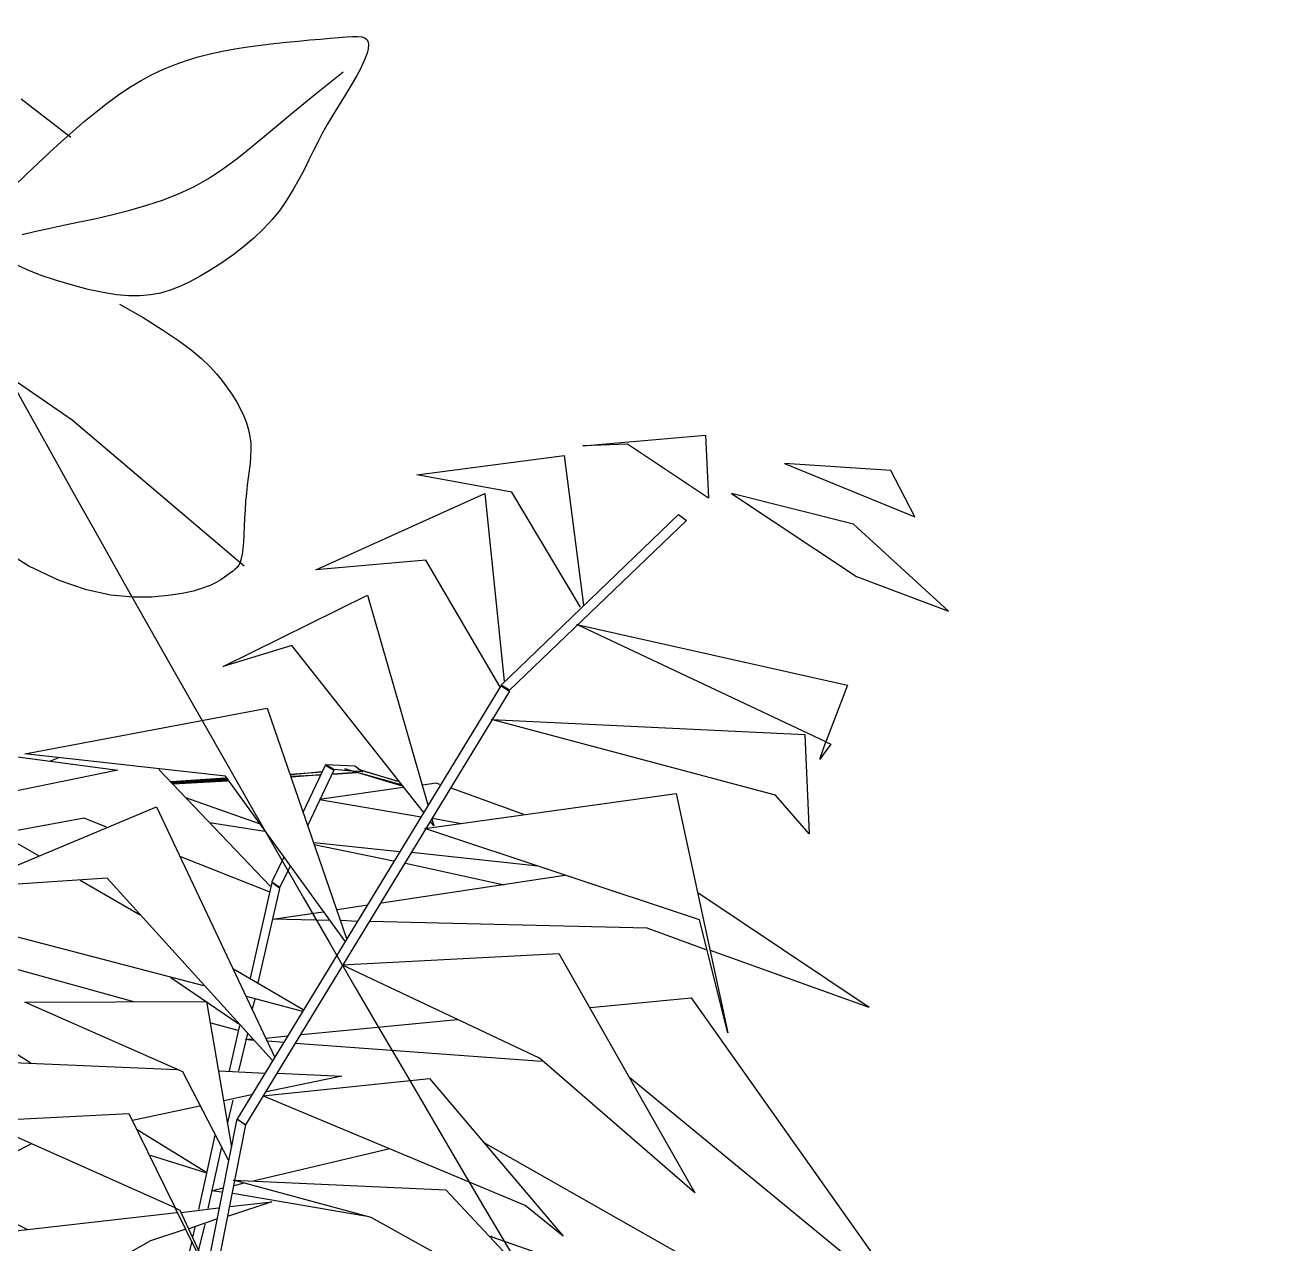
# Model space of a CAD drawing. Header units: metres. Extents: x 10 to 239, y 2 to 253.
# Drawn here: x 90.664 to 93.518, y 92.052 to 94.816 of the extents above; entities that cross this region are included whole.
import ezdxf

# ---------------------------------------------------------------- set-up
doc = ezdxf.new("R2010")
doc.units = ezdxf.units.M
doc.header["$MEASUREMENT"] = 0
doc.layers.add('1', color=7, linetype='Continuous')
doc.layers.add('cot200', color=9, linetype='Continuous')
doc.layers.add('bloques ARBOLES', color=7, linetype='Continuous', true_color=0xb8d897)

# ---------------------------------------------------------------- blocks, each defined once
blk = doc.blocks.new('A$C6F4E7DED')
for p, q in [((528.38, 597.44), (528.15, 595.6)), ((529.13, 598.82), (528.38, 597.44)), ((530.43, 599.77), (529.13, 598.82)), ((532.3, 600.35), (530.43, 599.77)), ((534.77, 600.61), (532.3, 600.35)), ((537.87, 600.61), (534.77, 600.61)), ((541.62, 600.4), (537.87, 600.61)), ((546.04, 600.05), (541.62, 600.4)), ((551.16, 599.59), (546.04, 600.05)), ((556.98, 599.09), (551.16, 599.59)), ((563.42, 598.53), (556.98, 599.09)), ((570.34, 597.89), (563.42, 598.53)), ((577.65, 597.18), (570.34, 597.89)), ((585.22, 596.36), (577.65, 597.18)), ((592.93, 595.42), (585.22, 596.36)), ((528.15, 595.6), (528.4, 593.32)), ((528.4, 593.32), (529.08, 590.66)), ((529.08, 590.66), (530.15, 587.67)), ((600.67, 594.36), (592.93, 595.42)), ((608.33, 593.15), (600.67, 594.36)), ((615.81, 591.77), (608.33, 593.15)), ((623.11, 590.2), (615.81, 591.77)), ((630.27, 588.38), (623.11, 590.2)), ((530.15, 587.67), (531.56, 584.4)), ((531.56, 584.4), (533.27, 580.9)), ((533.27, 580.9), (535.24, 577.21)), ((637.29, 586.28), (630.27, 588.38)), ((644.22, 583.85), (637.29, 586.28)), ((651.07, 581.07), (644.22, 583.85)), ((657.87, 577.88), (651.07, 581.07)), ((535.24, 577.21), (537.4, 573.39)), ((537.4, 573.39), (539.74, 569.48)), ((560.36, 565.85), (543.42, 579.41)), ((664.64, 574.25), (657.87, 577.88)), ((671.41, 570.15), (664.64, 574.25)), ((539.74, 569.48), (542.21, 565.47)), ((574.74, 554.05), (560.36, 565.85)), ((678.19, 565.6), (671.41, 570.15)), ((542.21, 565.47), (544.79, 561.32)), ((544.79, 561.32), (547.45, 557.02)), ((684.98, 560.65), (678.19, 565.6)), ((691.8, 555.33), (684.98, 560.65)), ((706.71, 540.16), (736.53, 563.13)), ((547.45, 557.02), (550.18, 552.53)), ((550.18, 552.53), (552.94, 547.84)), ((587, 543.85), (574.74, 554.05)), ((698.65, 549.67), (691.8, 555.33)), ((552.94, 547.84), (555.71, 542.92)), ((597.61, 535.06), (587, 543.85)), ((705.53, 543.72), (698.65, 549.67)), ((712.46, 537.51), (705.53, 543.72)), ((555.71, 542.92), (558.47, 537.74)), ((558.47, 537.74), (561.2, 532.3)), ((719.45, 531.09), (712.46, 537.51)), ((561.2, 532.3), (563.97, 526.62)), ((607.02, 527.52), (597.61, 535.06)), ((726.49, 524.47), (719.45, 531.09)), ((563.97, 526.62), (566.87, 520.78)), ((566.87, 520.78), (569.97, 514.82)), ((615.69, 521.06), (607.02, 527.52)), ((624.07, 515.5), (615.69, 521.06)), ((733.64, 517.69), (726.49, 524.47)), ((569.97, 514.82), (573.34, 508.8)), ((632.62, 510.68), (624.07, 515.5)), ((740.92, 510.73), (733.64, 517.69)), ((573.34, 508.8), (577.09, 502.77)), ((641.69, 506.45), (632.62, 510.68)), ((651.25, 502.71), (641.69, 506.45)), ((577.09, 502.77), (581.27, 496.8)), ((661.16, 499.42), (651.25, 502.71)), ((671.28, 496.51), (661.16, 499.42)), ((581.27, 496.8), (585.98, 490.93)), ((585.98, 490.93), (591.26, 485.22)), ((681.46, 493.92), (671.28, 496.51)), ((691.58, 491.6), (681.46, 493.92)), ((701.5, 489.47), (691.58, 491.6)), ((591.26, 485.22), (597.03, 479.71)), ((711.06, 487.49), (701.5, 489.47)), ((720.13, 485.59), (711.06, 487.49)), ((728.47, 483.72), (720.13, 485.59)), ((735.83, 481.83), (728.47, 483.72)), ((597.03, 479.71), (603.17, 474.46)), ((603.17, 474.46), (609.57, 469.51)), ((609.57, 469.51), (616.11, 464.89)), ((616.11, 464.89), (622.67, 460.67)), ((622.67, 460.67), (629.14, 456.87)), ((724.5, 457.43), (732.91, 460.71)), ((732.91, 460.71), (740.13, 464.03)), ((629.14, 456.87), (635.41, 453.56)), ((635.41, 453.56), (641.4, 450.76)), ((705.8, 451.47), (715.32, 454.3)), ((715.32, 454.3), (724.5, 457.43)), ((641.4, 450.76), (647.22, 448.51)), ((647.22, 448.51), (653.04, 446.8)), ((653.04, 446.8), (659, 445.67)), ((659, 445.67), (665.26, 445.12)), ((665.26, 445.12), (671.98, 445.16)), ((671.98, 445.16), (679.32, 445.83)), ((679.32, 445.83), (687.42, 447.12)), ((687.42, 447.12), (696.36, 449.03)), ((696.36, 449.03), (705.8, 451.47)), ((677.54, 440.24), (663.4, 432.07)), ((663.4, 432.07), (651.73, 424.85)), ((651.73, 424.85), (642.21, 418.44)), ((642.21, 418.44), (634.52, 412.73)), ((628.36, 407.57), (623.41, 402.83)), ((634.52, 412.73), (628.36, 407.57)), ((623.41, 402.83), (619.34, 398.37)), ((615.85, 394.07), (612.68, 389.82)), ((619.34, 398.37), (615.85, 394.07)), ((705.91, 370.66), (747.17, 399.01)), ((609.79, 385.58), (607.2, 381.37)), ((612.68, 389.82), (609.79, 385.58)), ((604.92, 377.19), (602.97, 373.04)), ((607.2, 381.37), (604.92, 377.19)), ((602.97, 373.04), (601.38, 368.92)), ((602.74, 283.05), (705.91, 370.66)), ((600.15, 364.83), (599.3, 360.79)), ((601.38, 368.92), (600.15, 364.83)), ((598.85, 356.77), (598.73, 352.77)), ((599.3, 360.79), (598.85, 356.77)), ((598.73, 352.77), (598.89, 348.73)), ((598.89, 348.73), (599.25, 344.63)), ((599.25, 344.63), (599.75, 340.42)), ((599.75, 340.42), (600.33, 336.08)), ((600.33, 336.08), (600.92, 331.57)), ((600.92, 331.57), (601.45, 326.86)), ((601.45, 326.86), (601.88, 321.92)), ((601.88, 321.92), (602.22, 316.86)), ((602.22, 316.86), (602.5, 311.79)), ((602.5, 311.79), (602.74, 306.83)), ((602.74, 306.83), (602.99, 302.09)), ((602.99, 302.09), (603.27, 297.68)), ((603.27, 297.68), (603.6, 293.73)), ((731.84, 283.13), (751.56, 295.24)), ((603.6, 293.73), (604.03, 290.35)), ((604.03, 290.35), (604.58, 287.61)), ((604.58, 287.61), (605.25, 285.44)), ((605.25, 285.44), (606.07, 283.73)), ((606.07, 283.73), (607.04, 282.35)), ((607.04, 282.35), (608.17, 281.19)), ((608.17, 281.19), (609.47, 280.14)), ((609.47, 280.14), (610.95, 279.08)), ((713.8, 274.54), (731.84, 283.13)), ((610.95, 279.08), (612.63, 277.89)), ((612.63, 277.89), (614.53, 276.49)), ((614.53, 276.49), (616.81, 274.92)), ((616.81, 274.92), (619.65, 273.23)), ((619.65, 273.23), (623.21, 271.5)), ((697.42, 268.93), (713.8, 274.54)), ((623.21, 271.5), (627.69, 269.79)), ((627.69, 269.79), (633.24, 268.17)), ((633.24, 268.17), (640.06, 266.69)), ((640.06, 266.69), (648.31, 265.44)), ((648.31, 265.44), (658.14, 264.54)), ((658.14, 264.54), (669.6, 264.46)), ((669.6, 264.46), (682.69, 265.75)), ((682.69, 265.75), (697.42, 268.93))]:
    blk.add_line(p, q)
blk = doc.blocks.new('A$C16B70096')
for p, q in [((555, 1640.5), (553, 1598.5)), ((637, 1633.5), (555, 1640.5)), ((553, 1598.5), (607, 1634.5)), ((607, 1634.5), (637, 1633.5)), ((649.5, 1627), (636.5, 1527)), ((748, 1614), (649.5, 1627)), ((502, 1621.5), (415, 1586)), ((415, 1586), (431, 1617)), ((431, 1617), (502, 1621.5)), ((684.5, 1602.5), (748, 1614)), ((537.5, 1601.5), (454, 1546)), ((456, 1581), (537.5, 1601.5)), ((638.5, 1525.5), (684.5, 1602.5)), ((702.5, 1601.5), (689.5, 1476)), ((815.5, 1550.5), (702.5, 1601.5)), ((573, 1587.5), (567.5, 1583.5)), ((567.5, 1583.5), (686, 1470)), ((691.5, 1473.5), (573, 1587.5)), ((392.5, 1523), (456, 1581)), ((692.5, 1472.5), (742, 1557)), ((742, 1557), (815.5, 1550.5)), ((454, 1546), (392.5, 1523)), ((781, 1533.5), (740.5, 1393.5)), ((877.5, 1486), (781, 1533.5)), ((641, 1514), (460, 1473.5)), ((474.5, 1435.5), (641, 1514)), ((743.5, 1388.5), (831.5, 1500)), ((831.5, 1500), (877.5, 1486)), ((460, 1473.5), (474.5, 1435.5)), ((686, 1470), (691.5, 1473.5)), ((691.5, 1473), (686, 1469.5)), ((868, 1183), (691.5, 1473)), ((686, 1469.5), (862.5, 1179.5)), ((848, 1458), (795, 1304)), ((1010, 1427.5), (848, 1458)), ((698, 1450.5), (488.5, 1440.5)), ((508, 1400), (698, 1450.5)), ((488.5, 1440.5), (485.5, 1374)), ((474.5, 1435.5), (471, 1434)), ((471, 1434), (478.5, 1424)), ((478.5, 1424), (474.5, 1435.5)), ((1078, 1434), (948, 1416.5)), ((876, 1412.5), (1010, 1427.5)), ((987, 1425), (993.5, 1422.5)), ((757.5, 1406), (796, 1417.5)), ((796, 1417.5), (758.5, 1407)), ((760.5, 1409), (787, 1417)), ((787, 1417), (761, 1409.5)), ((789.5, 1419.5), (784, 1415.5)), ((784, 1415.5), (790, 1416)), ((804, 1414), (788, 1415)), ((788, 1415), (804, 1414)), ((809, 1420.5), (789.5, 1419.5)), ((791.5, 1416), (803.5, 1417)), ((803.5, 1417), (809, 1420.5)), ((809, 1420), (803.5, 1416.5)), ((803.5, 1416.5), (821, 1379.5)), ((824, 1388.5), (809, 1420)), ((832.5, 1414), (811.5, 1415.5)), ((811.5, 1415.5), (832, 1413.5)), ((812.5, 1413.5), (831.5, 1412)), ((832, 1412.5), (812.5, 1413.5)), ((846, 1339), (920.5, 1417)), ((948, 1416.5), (1056.5, 1394.5)), ((732.5, 1407), (735, 1408)), ((735, 1408), (744, 1406.5)), ((757, 1405), (813, 1397)), ((796, 1302.5), (876, 1412.5)), ((874.5, 1410), (911.5, 1408)), ((911, 1407.5), (874.5, 1409.5)), ((875, 1410.5), (912, 1408.5)), ((912.5, 1409), (876, 1411.5)), ((485.5, 1374), (508, 1400)), ((574.5, 1401), (540, 1241)), ((742.5, 1377.5), (574.5, 1401)), ((676.5, 1387), (725, 1404.5)), ((813, 1397), (745, 1385.5)), ((902, 1398), (853.5, 1381)), ((922, 1392), (843, 1224.5)), ((1051.5, 1338), (922, 1392)), ((737.5, 1384.5), (718, 1381)), ((738, 1384), (736.5, 1379.5)), ((736.5, 1379.5), (738.5, 1382)), ((849.5, 1375.5), (886.5, 1381.5)), ((955.5, 1378.5), (970.5, 1384.5)), ((970.5, 1384.5), (1098.5, 1361)), ((559, 1316.5), (742.5, 1377.5)), ((759.5, 1362), (816.5, 1368)), ((816.5, 1367), (763.5, 1356)), ((1015, 1367.5), (1001, 1359.5)), ((667, 1352.5), (751.5, 1361.5)), ((755.5, 1354.5), (689.5, 1340)), ((837, 1358.5), (845, 1342)), ((906, 1359), (847, 1335.5)), ((771.5, 1328), (649, 1346.5)), ((839.5, 1338.5), (832.5, 1352.5)), ((845, 1342), (839.5, 1338.5)), ((839.5, 1337.5), (845, 1341.5)), ((854, 1274.5), (839.5, 1337.5)), ((844.5, 1222.5), (955, 1344.5)), ((845, 1341.5), (859.5, 1277.5)), ((973, 1343), (933, 1320)), ((955, 1344.5), (1051.5, 1338)), ((445.5, 1258), (560, 1334.5)), ((801, 1323.5), (781, 1326.5)), ((844.5, 1317), (810.5, 1322)), ((540, 1241), (559, 1316.5)), ((594, 1311), (779.5, 1315.5)), ((788, 1315.5), (798.5, 1316)), ((806, 1316), (844.5, 1317)), ((554.5, 1296.5), (594, 1311)), ((890.5, 1272.5), (1016.5, 1305.5)), ((445.5, 1258), (551.5, 1296)), ((653, 1294), (562, 1134)), ((798, 1286.5), (653, 1294)), ((1038.5, 1290), (937.5, 1262)), ((666, 1224), (798, 1286.5)), ((824, 1256.5), (870.5, 1283.5)), ((912.5, 1278), (867, 1247)), ((564.5, 1264.5), (416.5, 1055.5)), ((632, 1258), (564.5, 1264.5)), ((862, 1265.5), (824.5, 1255.5)), ((858, 1256.5), (856, 1263.5)), ((888.5, 1262), (872, 1164.5)), ((1010, 1261.5), (888.5, 1262)), ((904.5, 1215), (1010, 1261.5)), ((1059, 1254), (1006, 1221)), ((825, 1240), (721, 1250)), ((866.5, 1246), (873.5, 1215.5)), ((867.5, 1242.5), (885.5, 1247.5)), ((849, 1237.5), (834.5, 1239)), ((857.5, 1236), (862.5, 1236.5)), ((862.5, 1236.5), (858, 1237)), ((867, 1215.5), (861, 1240.5)), ((829, 1234), (664.5, 1222)), ((837, 1234.5), (847.5, 1235.5)), ((562, 1134), (666, 1224)), ((1047.5, 1222.5), (908.5, 1216.5)), ((841, 1214), (798, 1212)), ((798, 1212), (848.5, 1201.5)), ((880, 1215.5), (849.5, 1214)), ((874, 1156), (904.5, 1215)), ((416.5, 1055.5), (605.5, 1211)), ((739.5, 1210.5), (650, 1105)), ((851, 1199), (739.5, 1210.5)), ((675.5, 1125.5), (851, 1199)), ((858.5, 1199.5), (877, 1195.5)), ((871, 1196), (874.5, 1181)), ((893, 1192), (938, 1182.5)), ((940.5, 1187), (909.5, 1124)), ((1039.5, 1182), (940.5, 1187)), ((868, 1183.5), (862.5, 1179.5)), ((862.5, 1179.5), (868, 1183)), ((862.5, 1179.5), (922, 880.5)), ((927.5, 884.5), (868, 1183.5)), ((909.5, 1124), (1039.5, 1182)), ((883, 1172.5), (894, 1123)), ((935, 1176.5), (889, 1148)), ((703.5, 1168), (421.5, 1008)), ((857.5, 1142), (767, 1163.5)), ((887.5, 1123.5), (878.5, 1164)), ((1006, 1166.5), (1115.5, 1111.5)), ((889, 1147.5), (926, 1159)), ((728.5, 1136), (638.5, 1040)), ((870.5, 1142.5), (728.5, 1136)), ((778.5, 1117.5), (870.5, 1142.5)), ((870, 1139), (864, 1140.5)), ((885, 1135.5), (877.5, 1137.5)), ((878.5, 1134.5), (885, 1135.5)), ((1008.5, 1109.5), (1064, 1137)), ((782.5, 1118.5), (871, 1133.5)), ((845, 1128), (874, 1118.5)), ((873, 1125), (845, 1128)), ((650, 1105), (675.5, 1125.5)), ((905.5, 1121), (880.5, 1124)), ((906.5, 1122.5), (888, 1082.5)), ((888.5, 1081.5), (909.5, 1124)), ((909.5, 1124), (906.5, 1122.5)), ((1026, 1107.5), (908.5, 1121)), ((638.5, 1040), (778.5, 1117.5)), ((882, 1116.5), (900.5, 1110)), ((894, 1095), (889.5, 1113)), ((896.5, 1111), (898, 1104.5)), ((421.5, 1008), (697.5, 1104.5)), ((697.5, 1104.5), (698.5, 1105)), ((903, 1109.5), (926, 1102)), ((926, 1102), (982, 1070.5)), ((898.5, 1101.5), (904, 1080))]:
    blk.add_line(p, q)
blk = doc.blocks.new('asddsd')
at = {"layer": 'bloques ARBOLES'}
for name, p, xscale, yscale, zscale in [('A$C6F4E7DED', (75.052, 8.7124, 1.2423), -0.00378276582045174, 0.00378276582045174, 0.00378276582045174), ('A$C16B70096', (75.7011, 4.5145), -0.003392618244440136, 0.003392618244440136, 0.003392618244440136)]:
    blk.add_blockref(name, p, dxfattribs=dict(at, xscale=xscale, yscale=yscale, zscale=zscale))

msp = doc.modelspace()

# ---------------------------------------------------------------- linework, layer by layer
at = {"layer": 'cot200'}
for points, knots in [([(105.215, 94.15308), (103.35097, 95.09118), (101.57786, 96.23546), (99.89572, 97.58602), (97.25145, 99.70905), (94.83198, 102.34183), (92.63749, 105.48477), (90.99309, 107.83988), (89.47502, 110.48144), (88.08409, 113.4714)], [0.35931703, 0.35931703, 0.35931703, 0.35931703, 0.44907386, 0.44907386, 0.44907386, 0.59016871, 0.59016871, 0.59016871, 0.69589545, 0.69589545, 0.69589545, 0.69589545]), ([(83.57738, 109.55945), (85.43068, 104.5297), (87.62816, 99.61053), (89.90867, 95.3384), (92.3573, 90.75133), (94.90166, 86.91023), (97.54056, 83.80593)], [0.53209812, 0.53209812, 0.53209812, 0.53209812, 0.8873596, 0.8873596, 0.8873596, 1.26881168, 1.26881168, 1.26881168, 1.26881168])]:
    msp.add_open_spline(points, degree=3, knots=knots, dxfattribs=at)

# ---------------------------------------------------------------- block references
at = {"layer": '1', "lineweight": 0}
msp.add_blockref('asddsd', (18.38943, 83.80593), dxfattribs=at)

doc.saveas('drawing.dxf')
